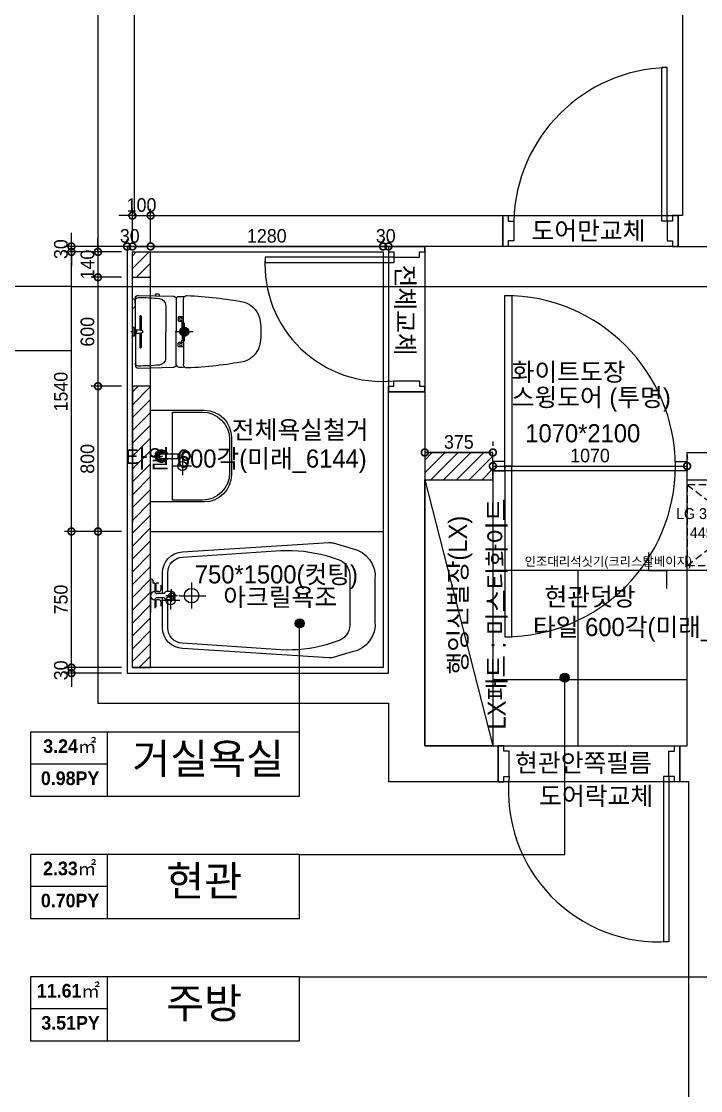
# Model space of a CAD drawing. Header units: inches. Extents: x 199882 to 277715, y -17863 to 11882.
# Drawn here: x 204937 to 208677, y -258 to 5632 of the extents above; entities that cross this region are included whole.
import ezdxf
from ezdxf.enums import TextEntityAlignment as Align

# ---------------------------------------------------------------- set-up
doc = ezdxf.new("R2010")
doc.units = ezdxf.units.IN
doc.header["$LTSCALE"] = 50
doc.header["$MEASUREMENT"] = 0
doc.linetypes.add('DH-HID2', pattern=[1.2, 0.8, -0.4])
doc.linetypes.add('HIDDEN', pattern=[0.375, 0.25, -0.125])
for name, color, linetype in [('0-ELC TEXT', 7, 'Continuous'), ('03-TEXT', 3, 'Continuous'), ('03-WAL NEW', 3, 'Continuous'), ('04-WIN', 4, 'Continuous'), ('06-FUR', 6, 'Continuous'), ('07-DIM WAL', 5, 'Continuous'), ('08-HAT', 8, 'Continuous'), ('3.기호.계단선', 30, 'Continuous'), ('CO-BATH', 6, 'Continuous'), ('CO-DOOR', 8, 'Continuous'), ('fin', 5, 'Continuous'), ('FU-FURM', 251, 'DH-HID2'), ('fur', 6, 'Continuous'), ('HL', 6, 'HIDDEN'), ('도면층2', 2, 'Continuous'), ('도면층4', 4, 'Continuous'), ('도면층5', 5, 'Continuous'), ('욕실마감선', 4, 'Continuous')]:
    doc.layers.add(name, color=color, linetype=linetype)
doc.styles.add('넥슨고딕', font='NEXONLv1GothicBold.ttf')
doc.styles.add('스타일1', font='HY울릉도M.TTF')
doc.styles.add('코레일둥고', font='Korail_Round_Gothic_Medium.ttf')
doc.dimstyles.new('30', dxfattribs={"dimscale": 30, "dimtxt": 2.5, "dimasz": 2.5, "dimexe": 1.25, "dimexo": 2, "dimtad": 1, "dimdec": 0, "dimtxsty": '스타일1', "dimblk": 'DOTSMALL', "dimcen": 2.5, "dimclrd": 1, "dimclre": 1, "dimclrt": 7, "dimadec": 0, "dimazin": 0, "dimtfac": 1, "dimtdec": 0, "dimtix": 1, "dimtmove": 0, "dimatfit": 3, "dimldrblk": 'DOTSMALL', "dimfxl": 0, "dimarcsym": 0})

# ---------------------------------------------------------------- blocks, each defined once
blk = doc.blocks.new('A$C4B2D31F0')
for p, q in [((168.9, 707.3), (216.9, 707.3)), ((192.9, 707.3), (192.9, 716))]:
    blk.add_line(p, q)
at = {"layer": 'fin', "color": 4}
for p, q in [((185, 690.9), (20.4, 690.9)), ((37.2, 692.3), (24.7, 692.3)), ((37.2, 692.3), (49.7, 692.3)), ((200.9, 690.9), (365.5, 690.9)), ((47.7, 523.7), (192.9, 523.7)), ((338.2, 523.7), (192.9, 523.7)), ((12.6, 465.9), (192.9, 465.9)), ((192.9, 426.6), (13.7, 426.6)), ((373.3, 465.9), (192.9, 465.9)), ((192.9, 426.6), (372.2, 426.6))]:
    blk.add_line(p, q, dxfattribs=at)
for points in [[(20.4, 690.9), (7.9, 690.9, 0.421209), (-7.1, 675.5), (-2.4, 480.5, 0.001659)], [(365.5, 690.9), (378, 690.9, -0.421209), (392.9, 675.5), (388.3, 480.5, -0.001659)], [(12.6, 465.9, 0.371724), (-1.8, 451.2, 0.003515), (-1, 420.3, 0.320541)], [(373.3, 465.9, -0.371724), (387.7, 451.2, -0.003515), (386.9, 420.3, -0.320541)]]:
    blk.add_lwpolyline(points, format="xyb", dxfattribs=at)
for centre, radius, start, end in [((24.7, 707.3), 15, 180, 270), ((49.7, 707.3), 15, 270, 0), ((1004.3, 663.1), 1000, 179.31159, 185.94375), ((20.4, 674.9), 16, 90, 179.31159), ((365.5, 674.9), 16, 0.68841, 90), ((-618.4, 663.1), 1000, 354.05625, 0.68841), ((49.4, 563.7), 40, 185.94375, 267.51291), ((336.5, 563.7), 40, 272.48709, 354.05625), ((12.6, 480.9), 15, 181.36509, 270), ((373.3, 480.9), 15, 270, 358.63491), ((13.7, 406.6), 20, 90, 182.3333), ((372.2, 406.6), 20, 357.6667, 90), ((2197.7, 495.6), 2205.9, 182.3333, 190.60807), ((-1811.8, 495.6), 2205.9, 349.39193, 357.6667), ((148.7, 128.9), 125.5, 198.2964, 263.42408), ((237.2, 128.9), 125.5, 276.57592, 341.7036), ((192.9, 405.9), 405.9, 261.69926, 270), ((192.9, 405.9), 405.9, 270, 278.30074)]:
    blk.add_arc(centre, radius, start, end, dxfattribs=at)
at = {"layer": 'HL', "linetype": 'Continuous'}
for p, q in [((168.9, 697.3), (168.9, 707.3)), ((216.9, 697.3), (216.9, 707.3)), ((106.4, 666.3), (184.4, 666.3)), ((106.4, 659.3), (185.5, 659.3)), ((168.9, 697.3), (216.9, 697.3)), ((186, 692.5), (180.6, 697.3)), ((181.6, 685.5), (186, 692.5)), ((187, 651.2), (181.6, 685.5)), ((181.6, 685.5), (204.3, 685.5)), ((186, 692.5), (199.9, 692.5)), ((187, 651.2), (198.9, 651.2)), ((198.9, 651.2), (204.3, 685.5)), ((199.9, 692.5), (205.3, 697.3)), ((204.3, 685.5), (199.9, 692.5)), ((200.4, 659.3), (279.4, 659.3)), ((201.4, 666.3), (279.4, 666.3)), ((-16, 576.9), (-16, 564.8)), ((-12, 580.9), (-4.8, 580.9)), ((-12, 560.8), (-4.3, 560.8)), ((192.9, 433.7), (146.6, 433.7)), ((192.9, 433.7), (239.3, 433.7))]:
    blk.add_line(p, q, dxfattribs=at)
for points in [[(110.4, 426.6), (110.4, 450.8, -0.414214), (114.4, 454.8), (130.9, 454.8, -0.414214), (134.9, 450.8), (134.9, 435.2), (134.9, 426.6)], [(134.9, 435.2), (144.6, 435.2, -0.414214), (146.6, 433.2), (146.6, 426.6)], [(251, 435.2), (241.3, 435.2, 0.414214), (239.3, 433.2), (239.3, 426.6)], [(275.5, 426.6), (275.5, 450.8, 0.414214), (271.5, 454.8), (255, 454.8, 0.414214), (251, 450.8), (251, 435.2), (251, 426.6)]]:
    blk.add_lwpolyline(points, format="xyb", dxfattribs=at)
for centre in [(122.9, 440.9), (262.9, 440.9)]:
    blk.add_circle(centre, 8, dxfattribs=at)
for centre, radius, start, end in [((106.4, 662.8), 3.5, 90, 270), ((279.4, 662.8), 3.5, 270, 90), ((-12, 576.9), 4, 90, 180), ((-12, 564.8), 4, 180, 270)]:
    blk.add_arc(centre, radius, start, end, dxfattribs=at)
blk = doc.blocks.new('B-003')
blk.add_line((0, 0), (0, -65))
at = {"layer": 'CO-BATH'}
for p, q in [((-252.5, 0), (-252.5, -295)), ((252.5, 0), (-252.5, 0)), ((252.5, -295), (252.5, 0)), ((-102.5, -445), (102.5, -445))]:
    blk.add_line(p, q, dxfattribs=at)
at = {"layer": 'CO-BATH', "color": 8}
for p, q in [((-12.5, -60), (-12.5, -150.5)), ((12.5, -60), (12.5, -150.5)), ((-242.5, -120), (-242.5, -285)), ((242.5, -120), (-242.5, -120)), ((-14.5, -155.5), (-14.5, -160.5)), ((-14.5, -160.5), (14.5, -160.5)), ((-13.5, -150.5), (-13.5, -155.5)), ((13.5, -150.5), (13.5, -155.5)), ((14.5, -155.5), (14.5, -160.5)), ((242.5, -285), (242.5, -120)), ((-92.5, -435), (92.5, -435))]:
    blk.add_line(p, q, dxfattribs=at)
at = {"layer": 'CO-BATH', "color": 251}
for p, q in [((-14.5, -155.5), (14.5, -155.5)), ((-13.5, -150.5), (13.5, -150.5))]:
    blk.add_line(p, q, dxfattribs=at)
at = {"layer": 'CO-BATH', "color": 8}
blk.add_circle((0, -195), 25, dxfattribs=at)
at = {"layer": 'CO-BATH', "color": 251}
blk.add_circle((0, -195), 20, dxfattribs=at)
at = {"layer": 'CO-BATH', "color": 8}
for centre, radius, start, end in [((0, -60), 35, 290.92481, 249.07514), ((0, -60), 12.5, 359.99998, 179.99998), ((-92.5, -285), 150, 180, 270), ((92.5, -285), 150, 270, 0)]:
    blk.add_arc(centre, radius, start, end, dxfattribs=at)
at = {"layer": 'CO-BATH', "color": 251}
for radius, start, end in [(30, 294.62429, 245.37566), (25, 299.99998, 239.99998), (18, 313.98294, 226.01701)]:
    blk.add_arc((0, -60), radius, start, end, dxfattribs=at)
at = {"layer": 'CO-BATH'}
for centre, start, end in [((-102.5, -295), 180, 270), ((102.5, -295), 270, 0)]:
    blk.add_arc(centre, 150, start, end, dxfattribs=at)
blk = doc.blocks.new('floor')
at = {"layer": '3.기호.계단선'}
h = blk.add_hatch(dxfattribs=at)
h.set_pattern_fill('ANSI31', color=256, scale=10)
edge = h.paths.add_edge_path()
edge.add_arc((205833.3, 3922.3), 25, 0, 360)
for p, q in [((205833.3, 3972.3), (205833.3, 3872.3)), ((205883.3, 3922.3), (205783.3, 3922.3)), ((205873.3, 3182.3), (205773.3, 3182.3)), ((205823.3, 3232.3), (205823.3, 3132.3)), ((205758.3, 2492.3), (205758.3, 2392.3)), ((205808.3, 2442.3), (205708.3, 2442.3))]:
    blk.add_line(p, q, dxfattribs=at)
for centre in [(205833.3, 3922.3), (205823.3, 3182.3), (205758.3, 2442.3)]:
    blk.add_circle(centre, 25, dxfattribs=at)
at = {"layer": '도면층2'}
for p, q in [((208603.3, 3257.3), (209433.3, 3257.3)), ((208603.3, 3107.3), (208603.3, 3257.3)), ((208603.3, 1642.3), (208603.3, 2607.3)), ((208563.3, 1442.3), (208563.3, 1642.3)), ((208563.3, 1642.3), (208603.3, 1642.3)), ((208613.3, 1442.3), (208563.3, 1442.3)), ((208613.3, -1217.7), (208613.3, 1442.3))]:
    blk.add_line(p, q, dxfattribs=at)
for points in [[(206428.3, 8082.3), (206428.3, 7882.3), (206428.3, 8082.3), (205558.3, 8082.3), (205558.3, 9052.3), (206478.3, 9052.3), (206478.3, 9252.3), (205358.3, 9252.3), (205358.3, 1877.3), (206958.3, 1877.3), (206958.3, 1442.3)], [(208553.3, 4552.3), (208553.3, 4392.3), (208778.3, 4392.3), (208778.3, 7882.3), (209253.3, 7882.3), (209253.3, 8082.3), (208313.3, 8082.3), (208313.3, 7882.3), (208578.3, 7882.3), (208578.3, 4562.3), (208553.3, 4562.3)], [(206428.3, 7882.3), (205558.3, 7882.3), (205558.3, 4562.3), (207588.3, 4562.3), (207588.3, 4392.3), (205518.3, 4392.3), (205518.3, 2042.3), (206958.3, 2042.3), (206958.3, 3592.3), (207158.3, 3592.3), (207158.3, 1642.3), (207563.3, 1642.3), (207563.3, 1442.3), (206958.3, 1442.3)], [(208603.3, 3107.3), (209203.3, 3107.3), (209203.3, 2607.3), (208603.3, 2607.3)]]:
    blk.add_lwpolyline(points, dxfattribs=at)
at = {"layer": '도면층4'}
for p, q in [((208493.3, 5377.8), (208463.3, 5377.8)), ((208463.3, 4532.3), (208463.3, 5377.3)), ((208493.3, 4532.3), (208493.3, 5377.8)), ((207588.3, 4392.3), (207588.3, 4562.3)), ((207588.3, 4562.3), (208553.3, 4562.3)), ((207588.3, 4562.3), (207588.3, 4392.3)), ((208553.3, 4562.3), (208553.3, 4392.3)), ((208493.3, 4532.3), (208463.3, 4532.3)), ((207158.3, 4392.3), (206958.3, 4392.3)), ((206958.3, 4392.3), (206958.3, 3592.3)), ((206958.3, 4392.3), (207158.3, 4392.3)), ((207158.3, 4362.3), (207158.3, 4392.3)), ((207158.3, 4392.3), (207158.3, 3592.3)), ((208553.3, 4392.3), (207588.3, 4392.3)), ((206988.3, 4332.3), (206278.3, 4332.3)), ((206278.3, 4332.3), (206278.3, 4302.3)), ((206988.3, 4302.3), (206278.8, 4302.3)), ((206988.3, 4332.3), (206988.3, 4302.3)), ((207158.3, 3592.3), (207158.3, 3622.3)), ((206958.3, 3592.3), (207158.3, 3592.3)), ((207563.3, 1642.3), (208563.3, 1642.3)), ((207563.3, 1442.3), (207563.3, 1642.3)), ((208563.3, 1642.3), (208563.3, 1442.3)), ((208563.3, 1442.3), (208563.3, 1642.3)), ((208563.3, 1442.3), (207563.3, 1442.3)), ((208473.3, 1472.3), (208473.3, 562.8)), ((208503.3, 1472.3), (208473.3, 1472.3)), ((208503.3, 1472.3), (208503.3, 562.3)), ((208503.3, 562.3), (208473.3, 562.3))]:
    blk.add_line(p, q, dxfattribs=at)
for points in [[(207588.3, 4562.3), (207618.3, 4562.3), (207618.3, 4532.3), (207648.3, 4532.3), (207648.3, 4422.3), (207618.3, 4422.3), (207618.3, 4392.3), (207588.3, 4392.3), (207588.3, 4562.3)], [(208553.3, 4562.3), (208523.3, 4562.3), (208523.3, 4532.3), (208493.3, 4532.3), (208493.3, 4422.3), (208523.3, 4422.3), (208523.3, 4392.3), (208553.3, 4392.3), (208553.3, 4562.3)], [(206958.3, 4392.3), (206958.3, 4362.3), (206988.3, 4362.3), (206988.3, 4332.3), (207128.3, 4332.3), (207128.3, 4362.3), (207158.3, 4362.3), (207158.3, 4392.3), (206958.3, 4392.3)], [(206958.3, 3592.3), (206958.3, 3622.3), (206988.3, 3622.3), (206988.3, 3652.3), (207128.3, 3652.3), (207128.3, 3622.3), (207158.3, 3622.3), (207158.3, 3592.3), (206958.3, 3592.3)], [(207563.3, 1442.3), (207593.3, 1442.3), (207593.3, 1472.3), (207623.3, 1472.3), (207623.3, 1612.3), (207593.3, 1612.3), (207593.3, 1642.3), (207563.3, 1642.3), (207563.3, 1442.3)], [(208563.3, 1442.3), (208533.3, 1442.3), (208533.3, 1472.3), (208503.3, 1472.3), (208503.3, 1612.3), (208533.3, 1612.3), (208533.3, 1642.3), (208563.3, 1642.3), (208563.3, 1442.3)]]:
    blk.add_lwpolyline(points, dxfattribs=at)
at = {"layer": '도면층5'}
for centre, radius, start, end in [((208516.1, 4509.4), 868.1, 91.50573, 178.49427), ((206922.7, 4294), 645, 176.59657, 275.83142), ((208450.4, 1392.2), 831.1, 174.47087, 273.64376)]:
    blk.add_arc(centre, radius, start, end, dxfattribs=at)
blk = doc.blocks.new('_DOTSMALL')
at = {"color": 0, "linetype": 'ByBlock', "const_width": 0.5}
blk.add_lwpolyline([(-0.0625, 0, 1), (0.0625, 0, 1)], format="xyb", close=True, dxfattribs=at)
blk = doc.blocks.new('*D63')
at = {"layer": '07-DIM WAL', "color": 1, "lineweight": -2}
for p, q in [((207158.3, 3317.3), (207158.3, 3294.8)), ((207533.3, 3317.3), (207533.3, 3294.8)), ((207158.3, 3257.3), (207533.3, 3257.3))]:
    blk.add_line(p, q, dxfattribs=at)
at = {"layer": 'Defpoints', "color": 0}
for p in [(207158.3, 3257.3), (207533.3, 3257.3), (207533.3, 3257.3)]:
    blk.add_point(p, dxfattribs=at)
at = {"layer": '07-DIM WAL', "color": 1, "lineweight": -2, "xscale": 75, "yscale": 75, "zscale": 75, "rotation": 180}
blk.add_blockref('_DOTSMALL', (207158.3, 3257.3), dxfattribs=at)
at = {"layer": '07-DIM WAL', "color": 1, "lineweight": -2, "xscale": 75, "yscale": 75, "zscale": 75}
blk.add_blockref('_DOTSMALL', (207533.3, 3257.3), dxfattribs=at)
at = {"layer": '07-DIM WAL', "color": 7, "insert": (207345.8, 3315), "char_height": 75, "attachment_point": 5, "style": '스타일1'}
blk.add_mtext('375', dxfattribs=at)
blk = doc.blocks.new('*D150')
at = {"layer": '07-DIM WAL', "color": 1, "lineweight": -2}
for p, q in [((208603.3, 3242.3), (208603.3, 3219.8)), ((207533.3, 3182.3), (208603.3, 3182.3)), ((207533.3, 3122.3), (207533.3, 3144.8))]:
    blk.add_line(p, q, dxfattribs=at)
at = {"layer": 'Defpoints', "color": 0}
for p in [(207533.3, 3182.3), (208603.3, 3182.3), (208603.3, 3182.3)]:
    blk.add_point(p, dxfattribs=at)
at = {"layer": '07-DIM WAL', "color": 1, "lineweight": -2, "xscale": 75, "yscale": 75, "zscale": 75, "rotation": 180}
blk.add_blockref('_DOTSMALL', (207533.3, 3182.3), dxfattribs=at)
at = {"layer": '07-DIM WAL', "color": 1, "lineweight": -2, "xscale": 75, "yscale": 75, "zscale": 75}
blk.add_blockref('_DOTSMALL', (208603.3, 3182.3), dxfattribs=at)
at = {"layer": '07-DIM WAL', "color": 7, "insert": (208068.3, 3240), "char_height": 75, "attachment_point": 5, "style": '스타일1'}
blk.add_mtext('1070', dxfattribs=at)
blk = doc.blocks.new('*D197')
at = {"layer": '07-DIM WAL', "color": 1, "lineweight": -2}
for p, q in [((205212, 2072.3), (205212, 2147.3)), ((205488.3, 2072.3), (205174.5, 2072.3)), ((205212, 2072.3), (205212, 2042.3)), ((205488.3, 2042.3), (205174.5, 2042.3)), ((205212, 2042.3), (205212, 1967.3))]:
    blk.add_line(p, q, dxfattribs=at)
at = {"layer": 'Defpoints', "color": 0}
for p in [(205548.3, 2072.3), (205212, 2042.3), (205548.3, 2042.3)]:
    blk.add_point(p, dxfattribs=at)
at = {"layer": '07-DIM WAL', "color": 1, "lineweight": -2, "xscale": 75, "yscale": 75, "zscale": 75}
for p, rotation in [((205212, 2072.3), 270), ((205212, 2042.3), 90)]:
    blk.add_blockref('_DOTSMALL', p, dxfattribs=dict(at, rotation=rotation))
at = {"layer": '07-DIM WAL', "color": 7, "insert": (205154.3, 2057.3), "char_height": 75, "attachment_point": 5, "rotation": 90, "style": '스타일1'}
blk.add_mtext('30', dxfattribs=at)
blk = doc.blocks.new('*D198')
at = {"layer": '07-DIM WAL', "color": 1, "lineweight": -2}
for p, q in [((205488.3, 2822.3), (205174.5, 2822.3)), ((205212, 2072.3), (205212, 2822.3)), ((205488.3, 2072.3), (205174.5, 2072.3))]:
    blk.add_line(p, q, dxfattribs=at)
at = {"layer": 'Defpoints', "color": 0}
for p in [(205212, 2822.3), (205548.3, 2822.3), (205548.3, 2072.3)]:
    blk.add_point(p, dxfattribs=at)
at = {"layer": '07-DIM WAL', "color": 1, "lineweight": -2, "xscale": 75, "yscale": 75, "zscale": 75}
for p, rotation in [((205212, 2822.3), 90), ((205212, 2072.3), 270)]:
    blk.add_blockref('_DOTSMALL', p, dxfattribs=dict(at, rotation=rotation))
at = {"layer": '07-DIM WAL', "color": 7, "insert": (205154.3, 2447.3), "char_height": 75, "attachment_point": 5, "rotation": 90, "style": '스타일1'}
blk.add_mtext('750', dxfattribs=at)
blk = doc.blocks.new('*D199')
at = {"layer": '07-DIM WAL', "color": 1, "lineweight": -2}
for p, q in [((205488.3, 4362.3), (205174.5, 4362.3)), ((205212, 2822.3), (205212, 4362.3)), ((205488.3, 2822.3), (205174.5, 2822.3))]:
    blk.add_line(p, q, dxfattribs=at)
at = {"layer": 'Defpoints', "color": 0}
for p in [(205212, 4362.3), (205548.3, 4362.3), (205548.3, 2822.3)]:
    blk.add_point(p, dxfattribs=at)
at = {"layer": '07-DIM WAL', "color": 1, "lineweight": -2, "xscale": 75, "yscale": 75, "zscale": 75}
for p, rotation in [((205212, 4362.3), 90), ((205212, 2822.3), 270)]:
    blk.add_blockref('_DOTSMALL', p, dxfattribs=dict(at, rotation=rotation))
at = {"layer": '07-DIM WAL', "color": 7, "insert": (205154.3, 3592.3), "char_height": 75, "attachment_point": 5, "rotation": 90, "style": '스타일1'}
blk.add_mtext('1540', dxfattribs=at)
blk = doc.blocks.new('*D200')
at = {"layer": '07-DIM WAL', "color": 1, "lineweight": -2}
for p, q in [((205212, 4392.3), (205212, 4467.3)), ((205488.3, 4392.3), (205174.5, 4392.3)), ((205488.3, 4362.3), (205174.5, 4362.3)), ((205212, 4362.3), (205212, 4392.3)), ((205212, 4362.3), (205212, 4287.3))]:
    blk.add_line(p, q, dxfattribs=at)
at = {"layer": 'Defpoints', "color": 0}
for p in [(205212, 4392.3), (205548.3, 4392.3), (205548.3, 4362.3)]:
    blk.add_point(p, dxfattribs=at)
at = {"layer": '07-DIM WAL', "color": 1, "lineweight": -2, "xscale": 75, "yscale": 75, "zscale": 75}
for p, rotation in [((205212, 4392.3), 270), ((205212, 4362.3), 90)]:
    blk.add_blockref('_DOTSMALL', p, dxfattribs=dict(at, rotation=rotation))
at = {"layer": '07-DIM WAL', "color": 7, "insert": (205154.3, 4377.3), "char_height": 75, "attachment_point": 5, "rotation": 90, "style": '스타일1'}
blk.add_mtext('30', dxfattribs=at)
blk = doc.blocks.new('*D201')
at = {"layer": '07-DIM WAL', "color": 1, "lineweight": -2}
for p, q in [((205358.3, 4362.3), (205358.3, 4437.3)), ((205488.3, 4362.3), (205320.8, 4362.3)), ((205358.3, 4362.3), (205358.3, 4222.3)), ((205488.3, 4222.3), (205320.8, 4222.3)), ((205358.3, 4222.3), (205358.3, 4147.3))]:
    blk.add_line(p, q, dxfattribs=at)
at = {"layer": 'Defpoints', "color": 0}
for p in [(205548.3, 4362.3), (205358.3, 4222.3), (205548.3, 4222.3)]:
    blk.add_point(p, dxfattribs=at)
at = {"layer": '07-DIM WAL', "color": 1, "lineweight": -2, "xscale": 75, "yscale": 75, "zscale": 75}
for p, rotation in [((205358.3, 4362.3), 270), ((205358.3, 4222.3), 90)]:
    blk.add_blockref('_DOTSMALL', p, dxfattribs=dict(at, rotation=rotation))
at = {"layer": '07-DIM WAL', "color": 7, "insert": (205300.5, 4292.3), "char_height": 75, "attachment_point": 5, "rotation": 90, "style": '스타일1'}
blk.add_mtext('140', dxfattribs=at)
blk = doc.blocks.new('*D202')
at = {"layer": '07-DIM WAL', "color": 1, "lineweight": -2}
for p, q in [((205488.3, 4222.3), (205320.8, 4222.3)), ((205358.3, 4222.3), (205358.3, 3622.3)), ((205488.3, 3622.3), (205320.8, 3622.3))]:
    blk.add_line(p, q, dxfattribs=at)
at = {"layer": 'Defpoints', "color": 0}
for p in [(205548.3, 4222.3), (205358.3, 3622.3), (205548.3, 3622.3)]:
    blk.add_point(p, dxfattribs=at)
at = {"layer": '07-DIM WAL', "color": 1, "lineweight": -2, "xscale": 75, "yscale": 75, "zscale": 75}
for p, rotation in [((205358.3, 4222.3), 90), ((205358.3, 3622.3), 270)]:
    blk.add_blockref('_DOTSMALL', p, dxfattribs=dict(at, rotation=rotation))
at = {"layer": '07-DIM WAL', "color": 7, "insert": (205300.5, 3922.3), "char_height": 75, "attachment_point": 5, "rotation": 90, "style": '스타일1'}
blk.add_mtext('600', dxfattribs=at)
blk = doc.blocks.new('*D203')
at = {"layer": '07-DIM WAL', "color": 1, "lineweight": -2}
for p, q in [((205488.3, 3622.3), (205320.8, 3622.3)), ((205358.3, 3622.3), (205358.3, 2822.3)), ((205488.3, 2822.3), (205320.8, 2822.3))]:
    blk.add_line(p, q, dxfattribs=at)
at = {"layer": 'Defpoints', "color": 0}
for p in [(205548.3, 3622.3), (205358.3, 2822.3), (205548.3, 2822.3)]:
    blk.add_point(p, dxfattribs=at)
at = {"layer": '07-DIM WAL', "color": 1, "lineweight": -2, "xscale": 75, "yscale": 75, "zscale": 75}
for p, rotation in [((205358.3, 3622.3), 90), ((205358.3, 2822.3), 270)]:
    blk.add_blockref('_DOTSMALL', p, dxfattribs=dict(at, rotation=rotation))
at = {"layer": '07-DIM WAL', "color": 7, "insert": (205300.5, 3222.3), "char_height": 75, "attachment_point": 5, "rotation": 90, "style": '스타일1'}
blk.add_mtext('800', dxfattribs=at)
blk = doc.blocks.new('*D204')
at = {"layer": '07-DIM WAL', "color": 1, "lineweight": -2}
for p, q in [((205518.3, 4422.3), (205518.3, 4429.8)), ((205548.3, 4422.3), (205548.3, 4429.8)), ((205518.3, 4392.3), (205443.3, 4392.3)), ((205548.3, 4392.3), (205518.3, 4392.3)), ((205548.3, 4392.3), (205623.3, 4392.3))]:
    blk.add_line(p, q, dxfattribs=at)
at = {"layer": 'Defpoints', "color": 0}
for p in [(205518.3, 4392.3), (205518.3, 4362.3), (205548.3, 4362.3)]:
    blk.add_point(p, dxfattribs=at)
at = {"layer": '07-DIM WAL', "color": 1, "lineweight": -2, "xscale": 75, "yscale": 75, "zscale": 75}
blk.add_blockref('_DOTSMALL', (205518.3, 4392.3), dxfattribs=at)
at = {"layer": '07-DIM WAL', "color": 1, "lineweight": -2, "xscale": 75, "yscale": 75, "zscale": 75, "rotation": 180}
blk.add_blockref('_DOTSMALL', (205548.3, 4392.3), dxfattribs=at)
at = {"layer": '07-DIM WAL', "color": 7, "insert": (205533.3, 4450), "char_height": 75, "attachment_point": 5, "style": '스타일1'}
blk.add_mtext('30', dxfattribs=at)
blk = doc.blocks.new('*D205')
at = {"layer": '07-DIM WAL', "color": 1, "lineweight": -2}
for p, q in [((205548.3, 4422.3), (205548.3, 4599.8)), ((205648.3, 4422.3), (205648.3, 4599.8)), ((205548.3, 4562.3), (205473.3, 4562.3)), ((205548.3, 4562.3), (205648.3, 4562.3)), ((205648.3, 4562.3), (205723.3, 4562.3))]:
    blk.add_line(p, q, dxfattribs=at)
at = {"layer": 'Defpoints', "color": 0}
for p in [(205648.3, 4562.3), (205548.3, 4362.3), (205648.3, 4362.3)]:
    blk.add_point(p, dxfattribs=at)
at = {"layer": '07-DIM WAL', "color": 1, "lineweight": -2, "xscale": 75, "yscale": 75, "zscale": 75}
blk.add_blockref('_DOTSMALL', (205548.3, 4562.3), dxfattribs=at)
at = {"layer": '07-DIM WAL', "color": 1, "lineweight": -2, "xscale": 75, "yscale": 75, "zscale": 75, "rotation": 180}
blk.add_blockref('_DOTSMALL', (205648.3, 4562.3), dxfattribs=at)
at = {"layer": '07-DIM WAL', "color": 7, "insert": (205598.3, 4620), "char_height": 75, "attachment_point": 5, "style": '스타일1'}
blk.add_mtext('100', dxfattribs=at)
blk = doc.blocks.new('*D206')
at = {"layer": '07-DIM WAL', "color": 1, "lineweight": -2}
for p, q in [((205648.3, 4409.8), (205648.3, 4429.8)), ((206928.3, 4422.3), (206928.3, 4429.8)), ((205648.3, 4392.3), (206928.3, 4392.3))]:
    blk.add_line(p, q, dxfattribs=at)
at = {"layer": 'Defpoints', "color": 0}
for p in [(206928.3, 4392.3), (206928.3, 4362.3), (205648.3, 4349.8)]:
    blk.add_point(p, dxfattribs=at)
at = {"layer": '07-DIM WAL', "color": 1, "lineweight": -2, "xscale": 75, "yscale": 75, "zscale": 75, "rotation": 180}
blk.add_blockref('_DOTSMALL', (205648.3, 4392.3), dxfattribs=at)
at = {"layer": '07-DIM WAL', "color": 1, "lineweight": -2, "xscale": 75, "yscale": 75, "zscale": 75}
blk.add_blockref('_DOTSMALL', (206928.3, 4392.3), dxfattribs=at)
at = {"layer": '07-DIM WAL', "color": 7, "insert": (206288.3, 4450.1), "char_height": 75, "attachment_point": 5, "style": '스타일1'}
blk.add_mtext('1280', dxfattribs=at)
blk = doc.blocks.new('*D207')
at = {"layer": '07-DIM WAL', "color": 1, "lineweight": -2}
for p, q in [((206928.3, 4427.8), (206928.3, 4429.8)), ((206958.3, 4427.8), (206958.3, 4429.8)), ((206928.3, 4392.3), (206853.3, 4392.3)), ((206928.3, 4392.3), (206958.3, 4392.3)), ((206958.3, 4392.3), (207033.3, 4392.3))]:
    blk.add_line(p, q, dxfattribs=at)
at = {"layer": 'Defpoints', "color": 0}
for p in [(206928.3, 4367.8), (206958.3, 4392.3), (206958.3, 4367.8)]:
    blk.add_point(p, dxfattribs=at)
at = {"layer": '07-DIM WAL', "color": 1, "lineweight": -2, "xscale": 75, "yscale": 75, "zscale": 75}
blk.add_blockref('_DOTSMALL', (206928.3, 4392.3), dxfattribs=at)
at = {"layer": '07-DIM WAL', "color": 1, "lineweight": -2, "xscale": 75, "yscale": 75, "zscale": 75, "rotation": 180}
blk.add_blockref('_DOTSMALL', (206958.3, 4392.3), dxfattribs=at)
at = {"layer": '07-DIM WAL', "color": 7, "insert": (206943.3, 4450), "char_height": 75, "attachment_point": 5, "style": '스타일1'}
blk.add_mtext('30', dxfattribs=at)

msp = doc.modelspace()

# ---------------------------------------------------------------- hatches: boundary and pattern name
at = {"layer": '0-ELC TEXT'}
h = msp.add_hatch(color=256, dxfattribs=at)
h.dxf.hatch_style = 1
edge = h.paths.add_edge_path()
edge.add_arc((206468.9, 2315.7), 25, 90, 450)
h = msp.add_hatch(color=256, dxfattribs=at)
h.dxf.hatch_style = 1
edge = h.paths.add_edge_path()
edge.add_arc((206468.9, 2315.7), 25, 90, 450)
h = msp.add_hatch(color=256, dxfattribs=at)
h.dxf.hatch_style = 1
edge = h.paths.add_edge_path()
edge.add_arc((207929.4, 2016.7), 25, 90, 450)
h = msp.add_hatch(color=256, dxfattribs=at)
h.dxf.hatch_style = 1
edge = h.paths.add_edge_path()
edge.add_arc((207929.4, 2016.7), 25, 90, 450)
at = {"layer": '03-WAL NEW'}
h = msp.add_hatch(dxfattribs=at)
h.set_pattern_fill('_USER', color=256, scale=50, angle=225, pattern_type=0)
h.set_pattern_definition([(225, (596, -5), (35.355339, -35.355339), [])])
h.paths.add_polyline_path([(205648.3, 4362.3), (205548.3, 4362.3), (205548.3, 4222.3), (205648.3, 4222.3)])
h = msp.add_hatch(dxfattribs=at)
h.set_pattern_fill('_USER', color=8, scale=50, angle=225, pattern_type=0)
h.set_pattern_definition([(225, (334359.5, 8446), (35.35534, -35.35534), [])])
h.paths.add_polyline_path([(205548.3, 2072.3), (205648.3, 2072.3), (205648.3, 3622.3), (205548.3, 3622.3)])
h = msp.add_hatch(dxfattribs=at)
h.set_pattern_fill('_USER', color=256, scale=50, angle=225, pattern_type=0)
h.set_pattern_definition([(225, (334369.5, 8451), (35.35534, -35.35534), [])])
h.paths.add_polyline_path([(207533.3, 3257.3), (207158.3, 3257.3), (207158.3, 3107.3), (207533.3, 3107.3)])
at = {"layer": '08-HAT'}
h = msp.add_hatch(dxfattribs=at)
h.set_pattern_fill('_USER', color=256, scale=600, double=1, pattern_type=0)
h.set_pattern_definition([(0, (208603.25, 2607.26), (0, 600), []), (90, (208603.25, 2607.26), (-600, 4e-14), [])])
h.paths.add_polyline_path([(208603.3, 2607.3), (207533.3, 2607.3), (207533.3, 1642.3), (208603.3, 1642.3)])

# ---------------------------------------------------------------- linework, layer by layer
msp.add_line((208603.3, 2607.3), (207533.3, 2607.3))
msp.add_lwpolyline([(208389.8, 2707.3), (208389.8, 2607.3), (208489.8, 2607.3), (208489.8, 2507.3)])
at = {"layer": '0-ELC TEXT'}
for p, q in [((205212, 4172.4), (209591.9, 4172.4)), ((206468.9, 1717.1), (206468.9, 2315.7)), ((205411.7, 1363.3), (205411.7, 1717.1)), ((205411.7, 1540.2), (204987, 1540.2)), ((205411.7, 689.7), (205411.7, 1043.5)), ((205411.7, 866.6), (204987, 866.6)), ((205411.7, 16.1), (205411.7, 369.9)), ((206468.9, 369.9), (209262.1, 369.9)), ((205411.7, 193), (204987, 193))]:
    msp.add_line(p, q, dxfattribs=at)
for points in [[(205212, 4172.4), (203730.2, 4172.4), (203730.2, 3818.7), (205212, 3818.7)], [(206468.9, 1717.1), (204987, 1717.1), (204987, 1363.3), (206468.9, 1363.3)], [(206468.9, 1043.5), (204987, 1043.5), (204987, 689.7), (206468.9, 689.7)], [(206468.9, 369.9), (204987, 369.9), (204987, 16.1), (206468.9, 16.1)]]:
    msp.add_lwpolyline(points, close=True, dxfattribs=at)
msp.add_lwpolyline([(206468.9, 1043.5), (207929.4, 1043.5), (207929.4, 2016.7)], dxfattribs=at)
for centre in [(206468.9, 2315.7), (206468.9, 2315.7), (207929.4, 2016.7), (207929.4, 2016.7)]:
    msp.add_circle(centre, 25, dxfattribs=at)
at = {"layer": '03-WAL NEW'}
for p, q in [((205648.3, 3622.3), (205648.3, 4362.3)), ((205548.3, 4222.3), (205648.3, 4222.3))]:
    msp.add_line(p, q, dxfattribs=at)
msp.add_lwpolyline([(205548.3, 2072.3), (205648.3, 2072.3), (205648.3, 3622.3), (205548.3, 3622.3), (205548.3, 2872.3)], dxfattribs=at)
msp.add_lwpolyline([(207533.3, 3257.3), (207158.3, 3257.3), (207158.3, 3107.3), (207533.3, 3107.3)], close=True, dxfattribs=at)
at = {"layer": '06-FUR'}
for points in [[(207158.3, 3107.3), (207533.3, 3107.3), (207533.3, 1642.3), (207158.3, 1642.3), (207158.3, 3107.3), (207533.3, 1642.3)], [(208603.3, 3107.3), (209203.3, 3107.3), (209203.3, 2607.3), (208603.3, 2607.3)]]:
    msp.add_lwpolyline(points, dxfattribs=at)
at = {"layer": '08-HAT'}
msp.add_lwpolyline([(208603.3, 3156.3), (207533.3, 3156.3), (207533.3, 1642.3), (208603.3, 1642.3)], close=True, dxfattribs=at)
at = {"layer": 'CO-DOOR'}
for points in [[(207638.3, 4122.3), (207638.3, 3182.3), (207598.3, 3182.3), (207598.3, 4122.3)], [(207638.3, 2242.3), (207638.3, 3182.3), (207598.3, 3182.3), (207598.3, 2242.3)]]:
    msp.add_lwpolyline(points, close=True, dxfattribs=at)
at = {"layer": 'FU-FURM'}
for p, q in [((208603.3, 2634.8), (209188.3, 3079.8)), ((208603.3, 3079.8), (209188.3, 2634.8))]:
    msp.add_line(p, q, dxfattribs=at)
msp.add_lwpolyline([(209188.3, 2634.8), (209188.3, 3079.8), (208603.3, 3079.8), (208603.3, 2634.8)], close=True, dxfattribs=at)
at = {"layer": 'fur'}
for p, q in [((205654, 2560), (205648.3, 2560)), ((205648.3, 2560), (205648.3, 2377.1)), ((205659.7, 2554.2), (205659.7, 2542.8)), ((205671.1, 2537.1), (205665.4, 2537.1)), ((205671.1, 2537.1), (205671.1, 2491.4)), ((205694, 2537.1), (205682.5, 2537.1)), ((205874.1, 2541.8), (205874.1, 2398.3)), ((205676.8, 2531.4), (205676.8, 2497.1)), ((205694, 2491.4), (205682.5, 2491.4)), ((205724.7, 2480), (205682.5, 2480)), ((205705.4, 2525.7), (205705.4, 2502.8)), ((205724.7, 2481.1), (205724.7, 2480)), ((205762.5, 2491.4), (205735, 2491.4)), ((205762.5, 2434.8), (205762.5, 2504)), ((205671.1, 2445.7), (205671.1, 2400)), ((205676.8, 2440), (205676.8, 2405.7)), ((205724.7, 2457.1), (205682.5, 2457.1)), ((205694, 2445.7), (205682.5, 2445.7)), ((205705.4, 2434.2), (205705.4, 2411.4)), ((205796.8, 2468.5), (205731.4, 2468.5)), ((205762.5, 2445.7), (205736.1, 2445.7)), ((205807.4, 2468.5), (205804.3, 2468.5)), ((205807.4, 2468.5), (205951.7, 2468.5))]:
    msp.add_line(p, q, dxfattribs=at)
for points in [[(207533.3, 3156.3), (207598.3, 3156.3), (207598.3, 3208.3), (207533.3, 3208.3)], [(208603.3, 3156.3), (208538.3, 3156.3), (208538.3, 3208.3), (208603.3, 3208.3)]]:
    msp.add_lwpolyline(points, close=True, dxfattribs=at)
msp.add_lwpolyline([(205648.3, 2822.3), (206928.3, 2822.3), (206928.3, 2072.3), (205648.3, 2072.3), (205648.3, 2822.3)], dxfattribs=at)
for points in [[(205714.1, 2480), (205714.1, 2595, -0.400971), (205823.2, 2709.2), (206629.2, 2760.8, -0.052692), (206653.2, 2759.4), (206758.7, 2728.1, -0.38592), (206884.1, 2559), (206884.1, 2328, -0.38592), (206758.7, 2158.9), (206653.2, 2127.7, -0.052692), (206629.2, 2126.2), (205823.2, 2177.9, -0.400971), (205714.1, 2292), (205714.1, 2457.1)], [(205742.7, 2491.4), (205742.7, 2595, -0.400971), (205824.5, 2680.7), (206365.5, 2717.6, -0.074752), (206616, 2689.5), (206681.9, 2667.8, -0.323797), (206744.8, 2581), (206744.8, 2306.1, -0.323797), (206681.9, 2219.3), (206616, 2197.5, -0.074752), (206365.5, 2169.4), (205824.5, 2206.4, -0.400971), (205742.7, 2292), (205742.7, 2445.7)]]:
    msp.add_lwpolyline(points, format="xyb", dxfattribs=at)
for centre, radius in [((205762.5, 2468.5), 14.7), ((205874.1, 2468.5), 40)]:
    msp.add_circle(centre, radius, dxfattribs=at)
for centre, radius, start, end in [((207598.3, 3182.3), 940, 270, 90), ((205654, 2554.2), 5.71, 0, 90), ((205665.4, 2542.8), 5.71, 180, 270), ((205682.5, 2531.4), 5.71, 90, 180), ((205671.1, 2468.5), 22.9, 90, 270), ((205682.5, 2491.4), 11.4, 180, 270), ((205682.5, 2497.1), 5.71, 180, 270), ((205694, 2502.8), 11.4, 270, 0), ((205735, 2481.1), 10.3, 90, 180), ((205762.5, 2468.5), 22.9, 0, 90), ((205682.5, 2445.7), 11.4, 90, 180), ((205682.5, 2440), 5.71, 90, 180), ((205694, 2434.2), 11.4, 0, 90), ((205736.1, 2457.1), 11.4, 180, 270), ((205762.5, 2468.5), 22.9, 270, 0)]:
    msp.add_arc(centre, radius, start, end, dxfattribs=at)
at = {"layer": '욕실마감선'}
msp.add_lwpolyline([(205548.3, 4362.3), (206928.3, 4362.3), (206928.3, 2072.3), (205548.3, 2072.3)], close=True, dxfattribs=at)

# ---------------------------------------------------------------- block references
at = {"xscale": -1, "rotation": 90}
msp.add_blockref('A$C4B2D31F0', (206255.5, 4115.2), dxfattribs=at)
at = {"layer": '04-WIN'}
msp.add_blockref('floor', (0, 0), dxfattribs=at)
at = {"layer": '07-DIM WAL', "xscale": -1, "rotation": 90}
msp.add_blockref('B-003', (205648.3, 3237.3), dxfattribs=at)

# ---------------------------------------------------------------- texts
at = {"layer": '0-ELC TEXT', "style": '코레일둥고'}
for s, height, p in [('도어만교체', 100, (207746, 4428.7)), ('화이트도장', 100, (207636.8, 3651)), ('스윙도어 (투명)', 100, (207636.8, 3511.4)), ('전체욕실철거', 100, (206095.6, 3331.8)), ('1070*2100', 100, (207712.1, 3313.3)), ('LG 3구 스타일러기준', 60, (208542.2, 2890.7)), ('445*1850*585', 60, (208618.3, 2785.8)), ('750*1500(컷팅)', 100, (205891.8, 2535.9)), ('아크릴욕조', 100, (206048.2, 2411)), ('현관덧방', 100, (207817.7, 2413)), ('현관안쪽필름', 100, (207655.9, 1497.6)), ('도어락교체', 100, (207788.4, 1315.1))]:
    msp.add_text(s, height=height, dxfattribs=at).set_placement(p)
for s, rotation, p in [('전체교체', 270, (207000.3, 4292.5)), ('행잉신발장(LX)', 90, (207390.5, 2034.2))]:
    msp.add_text(s, height=100, rotation=rotation, dxfattribs=at).set_placement(p)
at = {"layer": '03-TEXT'}
for s, height, style, p in [('3.24㎡', 75, '넥슨고딕', (205203.5, 1602.3)), ('거실욕실', 166.67, '코레일둥고', (205965.2, 1487.8)), ('0.98PY', 75, '넥슨고딕', (205204.8, 1425.4)), ('2.33㎡', 75, '넥슨고딕', (205202.7, 928.7)), ('현관', 166.67, '코레일둥고', (205943.7, 814.2)), ('0.70PY', 75, '넥슨고딕', (205204.8, 751.8)), ('11.61㎡', 75, '넥슨고딕', (205195.6, 255.1)), ('주방', 166.67, '코레일둥고', (205942.8, 140.6)), ('3.51PY', 75, '넥슨고딕', (205207.2, 78.2))]:
    msp.add_text(s, height=height, dxfattribs=dict(at, style=style)).set_placement(p, align=Align.CENTER)
at = {"layer": '3.기호.계단선', "color": 140, "style": '코레일둥고'}
for s, height, p in [('타일 600각(미래_6144)', 100, (205505.4, 3173.9)), ('인조대리석싯기(크리스탈베이지)', 50, (207708.1, 2632.3)), ('타일 600각(미래_6144)', 100, (207753.9, 2245.9))]:
    msp.add_text(s, height=height, dxfattribs=at).set_placement(p)
msp.add_text('LX패트 : 미스티화이트', height=100, rotation=90, dxfattribs=at).set_placement((207603.9, 1731.1))

# ---------------------------------------------------------------- dimensions: what is measured, and where the dimension line sits
at = {"layer": '07-DIM WAL'}
for base, p1, p2, picture, middle in [((205648.3, 4562.3), (205548.3, 4362.3), (205648.3, 4362.3), '*D205', (205598.3, 4620)), ((205518.3, 4392.3), (205548.3, 4362.3), (205518.3, 4362.3), '*D204', (205533.3, 4450)), ((206928.3, 4392.3), (205648.3, 4349.8), (206928.3, 4362.3), '*D206', (206288.3, 4450.1)), ((206958.3, 4392.3), (206928.3, 4367.8), (206958.3, 4367.8), '*D207', (206943.3, 4450)), ((207533.3, 3257.3), (207158.3, 3257.3), (207533.3, 3257.3), '*D63', (207345.8, 3315)), ((208603.3, 3182.3), (207533.3, 3182.3), (208603.3, 3182.3), '*D150', (208068.3, 3240))]:
    dim = msp.add_linear_dim(base=base, p1=p1, p2=p2, dimstyle='30', dxfattribs=at)
    dim.commit()
    dim.dimension.update_dxf_attribs({"geometry": picture, "text_midpoint": middle})
for base, p1, p2, picture, middle in [((205212, 4392.3), (205548.3, 4362.3), (205548.3, 4392.3), '*D200', (205154.3, 4377.3)), ((205358.3, 4222.3), (205548.3, 4362.3), (205548.3, 4222.3), '*D201', (205300.5, 4292.3)), ((205212, 4362.3), (205548.3, 2822.3), (205548.3, 4362.3), '*D199', (205154.3, 3592.3)), ((205358.3, 3622.3), (205548.3, 4222.3), (205548.3, 3622.3), '*D202', (205300.5, 3922.3)), ((205358.3, 2822.3), (205548.3, 3622.3), (205548.3, 2822.3), '*D203', (205300.5, 3222.3)), ((205212, 2822.3), (205548.3, 2072.3), (205548.3, 2822.3), '*D198', (205154.3, 2447.3)), ((205212, 2042.3), (205548.3, 2072.3), (205548.3, 2042.3), '*D197', (205154.3, 2057.3))]:
    dim = msp.add_linear_dim(base=base, p1=p1, p2=p2, angle=90, dimstyle='30', dxfattribs=at)
    dim.commit()
    dim.dimension.update_dxf_attribs({"geometry": picture, "text_midpoint": middle})

doc.saveas('drawing.dxf')
